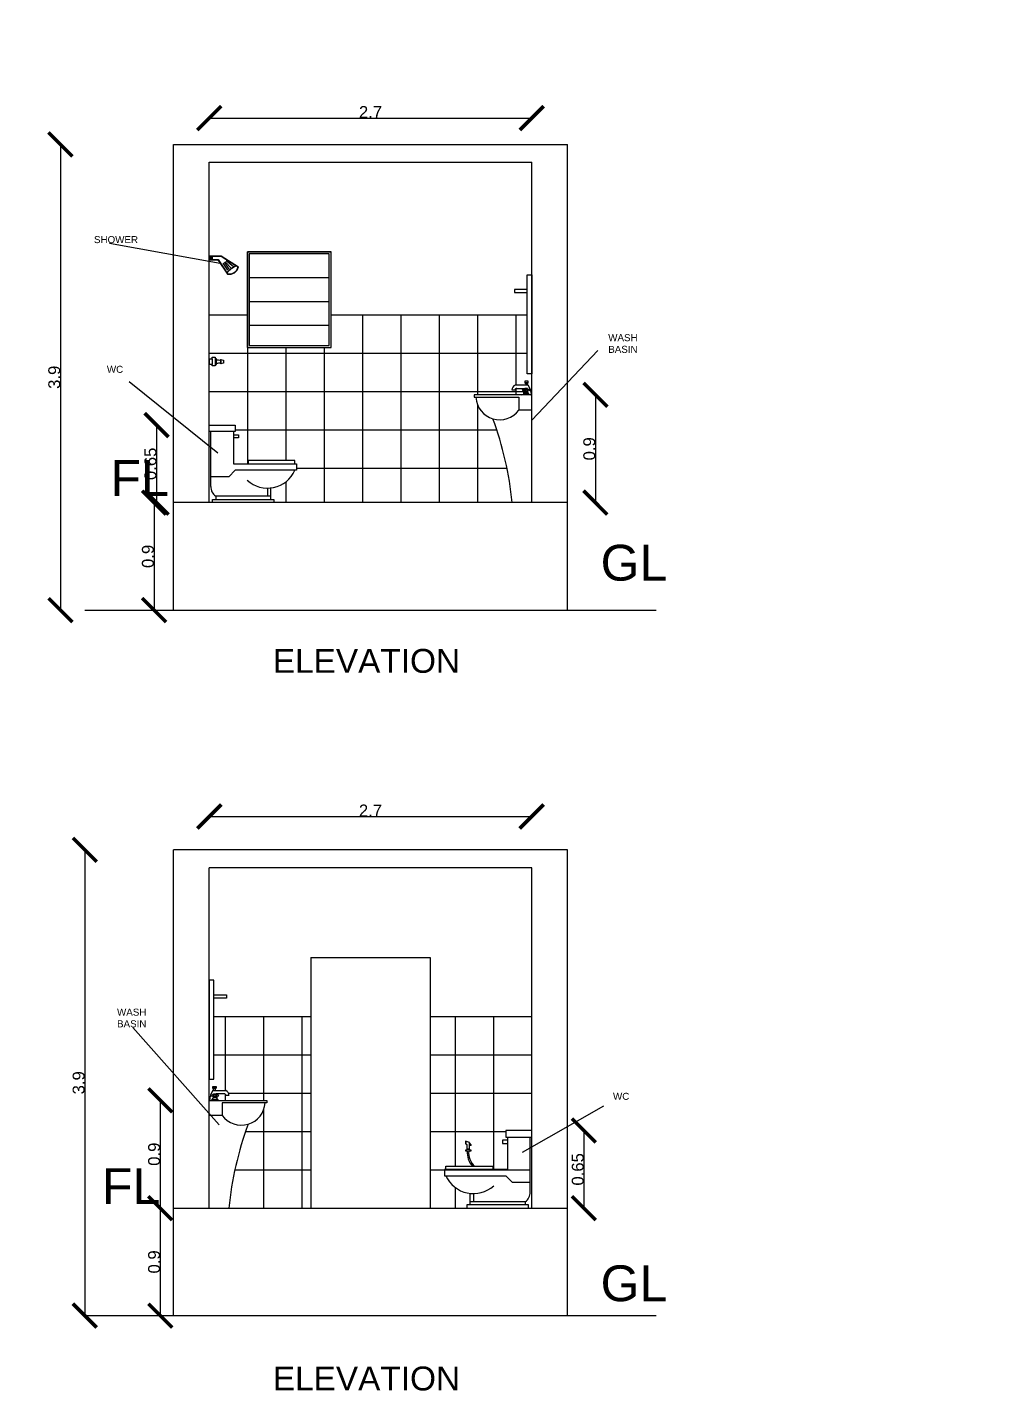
# Model space of a CAD drawing. Header units: metres. Extents: x 3586 to 7307, y 3108 to 6437.
# Drawn here: x 4036.08 to 4044.26, y 3229.84 to 3241.26 of the extents above; entities that cross this region are included whole.
import ezdxf

# ---------------------------------------------------------------- set-up
doc = ezdxf.new("R2010")
doc.units = ezdxf.units.M
doc.linetypes.add('DASHED', pattern=[0.75, 0.5, -0.25])
doc.layers.add('FURNITURE', color=40, linetype='Continuous')
doc.layers.add('section line', color=20, linetype='DASHED')
doc.styles.get("Standard").update_dxf_attribs({"font": 'arial.ttf'})
doc.dimstyles.new('ISO-25', dxfattribs={"dimtxt": 0.1, "dimasz": 0.2, "dimexe": 0, "dimexo": 1, "dimgap": 0, "dimtad": 1, "dimdsep": 46, "dimtxsty": 'Standard', "dimblk": 'ARCHTICK', "dimcen": 0, "dimadec": 0, "dimazin": 0, "dimtfac": 1, "dimtmove": 0, "dimatfit": 3, "dimldrblk": 'ARCHTICK', "dimfxl": 1, "dimfxlon": 1, "dimarcsym": 0})

# ---------------------------------------------------------------- blocks, each defined once
blk = doc.blocks.new('_ArchTick')
at = {"color": 0, "linetype": 'ByBlock', "const_width": 0.15}
blk.add_lwpolyline([(-0.5, -0.5), (0.5, 0.5)], dxfattribs=at)
blk = doc.blocks.new('*D544')
at = {"color": 0, "lineweight": -2, "transparency": 16777216}
blk.add_line((4036.361, 3240.281), (4036.361, 3236.381), dxfattribs=at)
at = {"layer": 'Defpoints', "color": 0, "transparency": 16777216}
for p in [(4037.308, 3240.281), (4036.361, 3236.381), (4037.308, 3236.381)]:
    blk.add_point(p, dxfattribs=at)
at = {"color": 0, "lineweight": -2, "transparency": 16777216, "xscale": 0.2, "yscale": 0.2, "zscale": 0.2}
for p, rotation in [((4036.361, 3240.281), 90), ((4036.361, 3236.381), 270)]:
    blk.add_blockref('_ArchTick', p, dxfattribs=dict(at, rotation=rotation))
at = {"color": 0, "transparency": 16777216, "insert": (4036.31, 3238.331), "char_height": 0.1, "attachment_point": 5, "rotation": 90}
blk.add_mtext('3.9', dxfattribs=at)
blk = doc.blocks.new('*D546')
at = {"color": 0, "lineweight": -2, "transparency": 16777216}
blk.add_line((4036.565, 3234.373), (4036.565, 3230.473), dxfattribs=at)
at = {"layer": 'Defpoints', "color": 0, "transparency": 16777216}
for p in [(4037.308, 3234.373), (4036.565, 3230.473), (4037.308, 3230.473)]:
    blk.add_point(p, dxfattribs=at)
at = {"color": 0, "lineweight": -2, "transparency": 16777216, "xscale": 0.2, "yscale": 0.2, "zscale": 0.2}
for p, rotation in [((4036.565, 3234.373), 90), ((4036.565, 3230.473), 270)]:
    blk.add_blockref('_ArchTick', p, dxfattribs=dict(at, rotation=rotation))
at = {"color": 0, "transparency": 16777216, "insert": (4036.514, 3232.423), "char_height": 0.1, "attachment_point": 5, "rotation": 90}
blk.add_mtext('3.9', dxfattribs=at)
blk = doc.blocks.new('*D551')
at = {"color": 0, "lineweight": -2, "transparency": 16777216}
blk.add_line((4037.145, 3237.281), (4037.145, 3236.381), dxfattribs=at)
at = {"layer": 'Defpoints', "color": 0, "transparency": 16777216}
for p in [(4037.308, 3237.281), (4037.145, 3236.381), (4037.308, 3236.381)]:
    blk.add_point(p, dxfattribs=at)
at = {"color": 0, "lineweight": -2, "transparency": 16777216, "xscale": 0.2, "yscale": 0.2, "zscale": 0.2}
for p, rotation in [((4037.145, 3237.281), 90), ((4037.145, 3236.381), 270)]:
    blk.add_blockref('_ArchTick', p, dxfattribs=dict(at, rotation=rotation))
at = {"color": 0, "transparency": 16777216, "insert": (4037.094, 3236.831), "char_height": 0.1, "attachment_point": 5, "rotation": 90}
blk.add_mtext('0.9', dxfattribs=at)
blk = doc.blocks.new('*D552')
at = {"color": 0, "lineweight": -2, "transparency": 16777216}
blk.add_line((4037.197, 3231.373), (4037.197, 3230.473), dxfattribs=at)
at = {"layer": 'Defpoints', "color": 0, "transparency": 16777216}
for p in [(4037.308, 3231.373), (4037.197, 3230.473), (4037.308, 3230.473)]:
    blk.add_point(p, dxfattribs=at)
at = {"color": 0, "lineweight": -2, "transparency": 16777216, "xscale": 0.2, "yscale": 0.2, "zscale": 0.2}
for p, rotation in [((4037.197, 3231.373), 90), ((4037.197, 3230.473), 270)]:
    blk.add_blockref('_ArchTick', p, dxfattribs=dict(at, rotation=rotation))
at = {"color": 0, "transparency": 16777216, "insert": (4037.146, 3230.923), "char_height": 0.1, "attachment_point": 5, "rotation": 90}
blk.add_mtext('0.9', dxfattribs=at)
blk = doc.blocks.new('*D557')
at = {"color": 0, "lineweight": -2, "transparency": 16777216}
blk.add_line((4037.608, 3240.501), (4040.308, 3240.501), dxfattribs=at)
at = {"layer": 'Defpoints', "color": 0, "transparency": 16777216}
for p in [(4040.308, 3240.501), (4037.608, 3240.131), (4040.308, 3240.131)]:
    blk.add_point(p, dxfattribs=at)
at = {"color": 0, "lineweight": -2, "transparency": 16777216, "xscale": 0.2, "yscale": 0.2, "zscale": 0.2, "rotation": 180}
blk.add_blockref('_ArchTick', (4037.608, 3240.501), dxfattribs=at)
at = {"color": 0, "lineweight": -2, "transparency": 16777216, "xscale": 0.2, "yscale": 0.2, "zscale": 0.2}
blk.add_blockref('_ArchTick', (4040.308, 3240.501), dxfattribs=at)
at = {"color": 0, "transparency": 16777216, "insert": (4038.958, 3240.552), "char_height": 0.1, "attachment_point": 5}
blk.add_mtext('2.7', dxfattribs=at)
blk = doc.blocks.new('*D558')
at = {"color": 0, "lineweight": -2, "transparency": 16777216}
blk.add_line((4037.608, 3234.653), (4040.308, 3234.653), dxfattribs=at)
at = {"layer": 'Defpoints', "color": 0, "transparency": 16777216}
for p in [(4040.308, 3234.653), (4037.608, 3234.223), (4040.308, 3234.223)]:
    blk.add_point(p, dxfattribs=at)
at = {"color": 0, "lineweight": -2, "transparency": 16777216, "xscale": 0.2, "yscale": 0.2, "zscale": 0.2, "rotation": 180}
blk.add_blockref('_ArchTick', (4037.608, 3234.653), dxfattribs=at)
at = {"color": 0, "lineweight": -2, "transparency": 16777216, "xscale": 0.2, "yscale": 0.2, "zscale": 0.2}
blk.add_blockref('_ArchTick', (4040.308, 3234.653), dxfattribs=at)
at = {"color": 0, "transparency": 16777216, "insert": (4038.958, 3234.703), "char_height": 0.1, "attachment_point": 5}
blk.add_mtext('2.7', dxfattribs=at)
blk = doc.blocks.new('*D568')
at = {"color": 0, "lineweight": -2, "transparency": 16777216}
for p, q in [((4079.816, 3238.554), (4079.816, 3237.854)), ((4032.208, 3238.201), (4032.208, 3237.281))]:
    blk.add_line(p, q, dxfattribs=at)
at = {"layer": 'Defpoints', "color": 0, "transparency": 16777216}
for p in [(4079.542, 3238.554), (4031.304, 3238.201), (4079.542, 3237.854), (4079.816, 3237.854), (4031.304, 3237.281), (4032.208, 3237.281)]:
    blk.add_point(p, dxfattribs=at)
at = {"color": 0, "lineweight": -2, "transparency": 16777216, "xscale": 0.2, "yscale": 0.2, "zscale": 0.2}
for p, rotation in [((4079.816, 3238.554), 90), ((4032.208, 3238.201), 90), ((4079.816, 3237.854), 270), ((4032.208, 3237.281), 270)]:
    blk.add_blockref('_ArchTick', p, dxfattribs=dict(at, rotation=rotation))
at = {"color": 0, "transparency": 16777216, "char_height": 0.1, "attachment_point": 5, "rotation": 90}
for s, insert in [('0.7', (4079.765, 3238.204)), ('0.92', (4032.157, 3237.741))]:
    blk.add_mtext(s, dxfattribs=dict(at, insert=insert))
blk = doc.blocks.new('*D569')
at = {"color": 0, "lineweight": -2, "transparency": 16777216}
for p, q in [((4078.242, 3238.208), (4079.242, 3238.208)), ((4037.166, 3237.931), (4037.166, 3237.281))]:
    blk.add_line(p, q, dxfattribs=at)
at = {"layer": 'Defpoints', "color": 0, "transparency": 16777216}
for p in [(4078.242, 3238.153), (4079.242, 3238.208), (4079.242, 3238.153), (4037.824, 3237.931), (4037.166, 3237.281), (4037.824, 3237.281)]:
    blk.add_point(p, dxfattribs=at)
at = {"color": 0, "lineweight": -2, "transparency": 16777216, "xscale": 0.2, "yscale": 0.2, "zscale": 0.2}
for p, rotation in [((4078.242, 3238.208), 180), ((4037.166, 3237.931), 90), ((4037.166, 3237.281), 270)]:
    blk.add_blockref('_ArchTick', p, dxfattribs=dict(at, rotation=rotation))
blk.add_blockref('_ArchTick', (4079.242, 3238.208), dxfattribs=at)
at = {"color": 0, "transparency": 16777216, "insert": (4078.742, 3238.258), "char_height": 0.1, "attachment_point": 5}
blk.add_mtext('1', dxfattribs=at)
at = {"color": 0, "transparency": 16777216, "insert": (4037.115, 3237.606), "char_height": 0.1, "attachment_point": 5, "rotation": 90}
blk.add_mtext('0.65', dxfattribs=at)
blk = doc.blocks.new('*D570')
at = {"color": 0, "lineweight": -2, "transparency": 16777216}
for p, q in [((4078.242, 3240.947), (4079.242, 3240.947)), ((4040.842, 3238.184), (4040.842, 3237.281))]:
    blk.add_line(p, q, dxfattribs=at)
at = {"layer": 'Defpoints', "color": 0, "transparency": 16777216}
for p in [(4078.242, 3241.037), (4079.242, 3241.037), (4079.242, 3240.947), (4040.308, 3238.184), (4040.308, 3237.281), (4040.842, 3237.281)]:
    blk.add_point(p, dxfattribs=at)
at = {"color": 0, "lineweight": -2, "transparency": 16777216, "xscale": 0.2, "yscale": 0.2, "zscale": 0.2}
for p, rotation in [((4078.242, 3240.947), 180), ((4040.842, 3238.184), 90), ((4040.842, 3237.281), 270)]:
    blk.add_blockref('_ArchTick', p, dxfattribs=dict(at, rotation=rotation))
blk.add_blockref('_ArchTick', (4079.242, 3240.947), dxfattribs=at)
at = {"color": 0, "transparency": 16777216, "insert": (4078.742, 3240.997), "char_height": 0.1, "attachment_point": 5}
blk.add_mtext('1', dxfattribs=at)
at = {"color": 0, "transparency": 16777216, "insert": (4040.791, 3237.732), "char_height": 0.1, "attachment_point": 5, "rotation": 90}
blk.add_mtext('0.9', dxfattribs=at)
blk = doc.blocks.new('*D571')
at = {"color": 0, "lineweight": -2, "transparency": 16777216}
for p, q in [((4076.742, 3238.852), (4077.042, 3238.852)), ((4040.745, 3232.023), (4040.745, 3231.373))]:
    blk.add_line(p, q, dxfattribs=at)
at = {"layer": 'Defpoints', "color": 0, "transparency": 16777216}
for p in [(4077.042, 3238.852), (4076.742, 3238.729), (4077.042, 3238.729), (4040.308, 3232.023), (4040.308, 3231.373), (4040.745, 3231.373)]:
    blk.add_point(p, dxfattribs=at)
at = {"color": 0, "lineweight": -2, "transparency": 16777216, "xscale": 0.2, "yscale": 0.2, "zscale": 0.2}
for p, rotation in [((4076.742, 3238.852), 180), ((4040.745, 3232.023), 90), ((4040.745, 3231.373), 270)]:
    blk.add_blockref('_ArchTick', p, dxfattribs=dict(at, rotation=rotation))
blk.add_blockref('_ArchTick', (4077.042, 3238.852), dxfattribs=at)
at = {"color": 0, "transparency": 16777216, "insert": (4076.892, 3238.903), "char_height": 0.1, "attachment_point": 5}
blk.add_mtext('0.3', dxfattribs=at)
at = {"color": 0, "transparency": 16777216, "insert": (4040.694, 3231.698), "char_height": 0.1, "attachment_point": 5, "rotation": 90}
blk.add_mtext('0.65', dxfattribs=at)
blk = doc.blocks.new('*D572')
at = {"color": 0, "lineweight": -2, "transparency": 16777216}
for p, q in [((4076.742, 3240.408), (4077.042, 3240.408)), ((4037.197, 3232.276), (4037.197, 3231.373))]:
    blk.add_line(p, q, dxfattribs=at)
at = {"layer": 'Defpoints', "color": 0, "transparency": 16777216}
for p in [(4076.742, 3240.516), (4077.042, 3240.516), (4077.042, 3240.408), (4037.608, 3232.276), (4037.197, 3231.373), (4037.608, 3231.373)]:
    blk.add_point(p, dxfattribs=at)
at = {"color": 0, "lineweight": -2, "transparency": 16777216, "xscale": 0.2, "yscale": 0.2, "zscale": 0.2}
for p, rotation in [((4076.742, 3240.408), 180), ((4037.197, 3232.276), 90), ((4037.197, 3231.373), 270)]:
    blk.add_blockref('_ArchTick', p, dxfattribs=dict(at, rotation=rotation))
blk.add_blockref('_ArchTick', (4077.042, 3240.408), dxfattribs=at)
at = {"color": 0, "transparency": 16777216, "insert": (4076.892, 3240.459), "char_height": 0.1, "attachment_point": 5}
blk.add_mtext('0.3', dxfattribs=at)
at = {"color": 0, "transparency": 16777216, "insert": (4037.146, 3231.825), "char_height": 0.1, "attachment_point": 5, "rotation": 90}
blk.add_mtext('0.9', dxfattribs=at)
blk = doc.blocks.new('*D573')
at = {"color": 0, "lineweight": -2, "transparency": 16777216}
for p, q in [((4078.242, 3246.592), (4079.242, 3246.592)), ((4032.242, 3233.527), (4032.45, 3233.527)), ((4032.45, 3233.527), (4032.45, 3231.358)), ((4032.242, 3231.358), (4032.45, 3231.358))]:
    blk.add_line(p, q, dxfattribs=at)
at = {"layer": 'Defpoints', "color": 0, "transparency": 16777216}
for p in [(4078.242, 3246.595), (4079.242, 3246.595), (4079.242, 3246.592), (4031.242, 3233.527), (4031.242, 3231.358), (4032.45, 3231.358)]:
    blk.add_point(p, dxfattribs=at)
at = {"color": 0, "lineweight": -2, "transparency": 16777216, "xscale": 0.2, "yscale": 0.2, "zscale": 0.2}
for p, rotation in [((4078.242, 3246.592), 180), ((4032.45, 3233.527), 90), ((4032.45, 3231.358), 270)]:
    blk.add_blockref('_ArchTick', p, dxfattribs=dict(at, rotation=rotation))
blk.add_blockref('_ArchTick', (4079.242, 3246.592), dxfattribs=at)
at = {"color": 0, "transparency": 16777216, "insert": (4078.742, 3246.642), "char_height": 0.1, "attachment_point": 5}
blk.add_mtext('1', dxfattribs=at)
at = {"color": 0, "transparency": 16777216, "insert": (4032.4, 3232.443), "char_height": 0.1, "attachment_point": 5, "rotation": 90}
blk.add_mtext('2.17', dxfattribs=at)

msp = doc.modelspace()

# ---------------------------------------------------------------- linework, layer by layer
for p, q in [((4037.308, 3240.281), (4040.608, 3240.281)), ((4037.308, 3236.381), (4037.308, 3240.281)), ((4040.608, 3236.381), (4040.608, 3240.281)), ((4037.608, 3240.131), (4040.308, 3240.131)), ((4037.608, 3237.281), (4037.608, 3240.131)), ((4040.308, 3237.281), (4040.308, 3240.131)), ((4037.699, 3239.285), (4036.773, 3239.452)), ((4037.928, 3239.381), (4038.628, 3239.381)), ((4037.928, 3238.581), (4037.928, 3239.381)), ((4038.628, 3238.581), (4038.628, 3239.381)), ((4037.943, 3239.167), (4038.613, 3239.167)), ((4037.943, 3238.966), (4038.613, 3238.966)), ((4037.608, 3238.853), (4037.928, 3238.853)), ((4038.628, 3238.853), (4040.27, 3238.853)), ((4038.891, 3238.853), (4038.891, 3237.281)), ((4039.212, 3238.853), (4039.212, 3237.281)), ((4039.532, 3238.853), (4039.532, 3237.281)), ((4039.853, 3238.853), (4039.853, 3238.184)), ((4040.174, 3238.853), (4040.174, 3238.265)), ((4037.943, 3238.766), (4038.613, 3238.766)), ((4037.608, 3238.532), (4040.27, 3238.532)), ((4037.608, 3238.486), (4037.608, 3238.438)), ((4037.632, 3238.498), (4037.656, 3238.498)), ((4037.632, 3238.486), (4037.632, 3238.498)), ((4037.656, 3238.498), (4037.656, 3238.426)), ((4037.668, 3238.486), (4037.656, 3238.486)), ((4037.668, 3238.438), (4037.668, 3238.486)), ((4037.928, 3238.581), (4037.928, 3237.606)), ((4038.249, 3238.581), (4038.249, 3237.633)), ((4038.57, 3238.581), (4038.57, 3237.281)), ((4040.308, 3237.971), (4040.862, 3238.555)), ((4037.632, 3238.426), (4037.632, 3238.438)), ((4037.656, 3238.426), (4037.632, 3238.426)), ((4037.656, 3238.438), (4037.668, 3238.438)), ((4037.704, 3238.48), (4037.728, 3238.474)), ((4037.728, 3238.45), (4037.704, 3238.444)), ((4037.728, 3238.474), (4037.728, 3238.45)), ((4036.938, 3238.295), (4037.678, 3237.698)), ((4040.278, 3238.265), (4040.17, 3238.265)), ((4040.278, 3238.299), (4040.251, 3238.299)), ((4040.251, 3238.286), (4040.278, 3238.286)), ((4040.258, 3238.279), (4040.258, 3238.265)), ((4040.272, 3238.265), (4040.272, 3238.279)), ((4037.608, 3238.211), (4040.27, 3238.211)), ((4040.308, 3238.184), (4039.826, 3238.184)), ((4039.826, 3238.184), (4039.826, 3238.163)), ((4039.826, 3238.163), (4040.2, 3238.163)), ((4040.142, 3238.225), (4040.17, 3238.225)), ((4040.174, 3238.236), (4040.174, 3238.184)), ((4040.183, 3238.238), (4040.251, 3238.238)), ((4040.2, 3238.163), (4040.2, 3238.057)), ((4040.299, 3238.184), (4040.224, 3238.184)), ((4040.285, 3238.191), (4040.237, 3238.191)), ((4040.251, 3238.228), (4040.244, 3238.228)), ((4040.251, 3238.221), (4040.244, 3238.221)), ((4040.248, 3238.204), (4040.274, 3238.204)), ((4040.272, 3238.228), (4040.278, 3238.228)), ((4040.272, 3238.221), (4040.278, 3238.221)), ((4040.306, 3238.184), (4040.299, 3238.184)), ((4039.853, 3238.103), (4039.853, 3237.281)), ((4040.2, 3238.057), (4040.308, 3238.057)), ((4037.621, 3237.417), (4037.621, 3237.877)), ((4037.811, 3237.877), (4037.811, 3237.606)), ((4037.811, 3237.85), (4037.851, 3237.85)), ((4037.851, 3237.823), (4037.811, 3237.823)), ((4037.824, 3237.89), (4040.016, 3237.89)), ((4037.851, 3237.85), (4037.851, 3237.823)), ((4037.811, 3237.606), (4038.339, 3237.606)), ((4037.933, 3237.633), (4037.933, 3237.606)), ((4038.325, 3237.633), (4037.933, 3237.633)), ((4038.325, 3237.606), (4038.325, 3237.633)), ((4038.339, 3237.606), (4038.339, 3237.552)), ((4038.339, 3237.569), (4040.101, 3237.569)), ((4037.77, 3237.498), (4037.621, 3237.498)), ((4037.824, 3237.552), (4037.77, 3237.498)), ((4038.339, 3237.552), (4037.824, 3237.552)), ((4038.249, 3237.455), (4038.249, 3237.281)), ((4038.095, 3237.403), (4038.095, 3237.335)), ((4038.122, 3237.335), (4038.122, 3237.404)), ((4040.608, 3237.281), (4037.308, 3237.281)), ((4037.662, 3237.335), (4037.662, 3237.308)), ((4038.122, 3237.335), (4037.662, 3237.335)), ((4038.122, 3237.308), (4038.122, 3237.335)), ((4036.565, 3236.381), (4041.35, 3236.381)), ((4040.608, 3234.373), (4037.308, 3234.373)), ((4037.308, 3230.473), (4037.308, 3234.373)), ((4040.608, 3230.473), (4040.608, 3234.373)), ((4040.308, 3234.223), (4037.608, 3234.223)), ((4037.608, 3231.373), (4037.608, 3234.223)), ((4040.308, 3231.373), (4040.308, 3234.223)), ((4038.458, 3233.473), (4039.458, 3233.473)), ((4038.458, 3233.473), (4038.458, 3231.373)), ((4039.458, 3233.473), (4039.458, 3231.373)), ((4037.645, 3232.977), (4038.458, 3232.977)), ((4037.741, 3232.977), (4037.741, 3232.358)), ((4038.062, 3232.977), (4038.062, 3232.276)), ((4038.383, 3232.977), (4038.383, 3231.373)), ((4039.458, 3232.977), (4040.308, 3232.977)), ((4039.666, 3232.977), (4039.666, 3231.725)), ((4039.987, 3232.977), (4039.987, 3231.698)), ((4036.966, 3232.885), (4037.69, 3232.07)), ((4037.645, 3232.657), (4038.458, 3232.657)), ((4039.458, 3232.657), (4040.308, 3232.657)), ((4037.637, 3232.392), (4037.664, 3232.392)), ((4037.664, 3232.378), (4037.637, 3232.378)), ((4037.637, 3232.358), (4037.746, 3232.358)), ((4037.644, 3232.32), (4037.637, 3232.32)), ((4037.644, 3232.358), (4037.644, 3232.371)), ((4037.657, 3232.371), (4037.657, 3232.358)), ((4037.732, 3232.33), (4037.664, 3232.33)), ((4037.664, 3232.32), (4037.671, 3232.32)), ((4037.741, 3232.329), (4037.741, 3232.276)), ((4037.773, 3232.317), (4037.746, 3232.317)), ((4037.768, 3232.336), (4038.458, 3232.336)), ((4039.458, 3232.336), (4040.308, 3232.336)), ((4037.608, 3232.276), (4038.089, 3232.276)), ((4037.61, 3232.276), (4037.616, 3232.276)), ((4037.616, 3232.276), (4037.691, 3232.276)), ((4037.63, 3232.283), (4037.678, 3232.283)), ((4037.644, 3232.313), (4037.637, 3232.313)), ((4037.667, 3232.296), (4037.641, 3232.296)), ((4037.664, 3232.313), (4037.671, 3232.313)), ((4038.089, 3232.256), (4037.715, 3232.256)), ((4037.715, 3232.256), (4037.715, 3232.149)), ((4038.089, 3232.276), (4038.089, 3232.256)), ((4040.232, 3231.842), (4040.913, 3232.229)), ((4037.715, 3232.149), (4037.608, 3232.149)), ((4038.062, 3232.196), (4038.062, 3231.373)), ((4037.911, 3232.015), (4038.458, 3232.015)), ((4039.458, 3232.015), (4040.091, 3232.015)), ((4039.788, 3231.923), (4039.753, 3231.935)), ((4039.753, 3231.935), (4039.753, 3231.911)), ((4039.753, 3231.911), (4039.765, 3231.905)), ((4039.759, 3231.908), (4039.759, 3231.933)), ((4039.765, 3231.905), (4039.765, 3231.87)), ((4039.765, 3231.87), (4039.788, 3231.87)), ((4039.771, 3231.864), (4039.771, 3231.87)), ((4039.782, 3231.87), (4039.782, 3231.864)), ((4039.788, 3231.87), (4039.788, 3231.923)), ((4039.788, 3231.917), (4039.8, 3231.899)), ((4039.794, 3231.899), (4039.788, 3231.905)), ((4039.8, 3231.899), (4039.794, 3231.899)), ((4040.064, 3231.942), (4040.064, 3231.915)), ((4040.105, 3231.942), (4040.064, 3231.942)), ((4040.064, 3231.915), (4040.105, 3231.915)), ((4040.105, 3231.969), (4040.105, 3231.698)), ((4040.294, 3231.509), (4040.294, 3231.969)), ((4037.821, 3231.694), (4038.458, 3231.694)), ((4039.458, 3231.694), (4040.294, 3231.694)), ((4039.577, 3231.698), (4039.577, 3231.644)), ((4040.105, 3231.698), (4039.577, 3231.698)), ((4039.577, 3231.644), (4040.091, 3231.644)), ((4039.59, 3231.698), (4039.59, 3231.725)), ((4039.59, 3231.725), (4039.983, 3231.725)), ((4039.983, 3231.725), (4039.983, 3231.698)), ((4040.091, 3231.644), (4040.145, 3231.59)), ((4039.666, 3231.548), (4039.666, 3231.373)), ((4040.145, 3231.59), (4040.294, 3231.59)), ((4039.793, 3231.428), (4039.793, 3231.496)), ((4039.793, 3231.401), (4039.793, 3231.428)), ((4039.793, 3231.428), (4040.253, 3231.428)), ((4039.82, 3231.495), (4039.82, 3231.428)), ((4040.253, 3231.428), (4040.253, 3231.401)), ((4037.308, 3231.373), (4040.608, 3231.373)), ((4036.565, 3230.473), (4041.35, 3230.473))]:
    msp.add_line(p, q)
for points in [[(4037.928, 3238.581), (4038.628, 3238.581), (4038.628, 3239.381), (4037.928, 3239.381)], [(4037.943, 3238.596), (4038.613, 3238.596), (4038.613, 3239.366), (4037.943, 3239.366)], [(4040.308, 3238.36), (4040.27, 3238.36), (4040.27, 3239.19), (4040.308, 3239.19)], [(4040.27, 3239.067), (4040.163, 3239.067), (4040.163, 3239.041), (4040.27, 3239.041)], [(4037.608, 3238.486), (4037.632, 3238.486), (4037.632, 3238.438), (4037.608, 3238.438)], [(4040.272, 3238.211), (4040.272, 3238.238), (4040.251, 3238.238), (4040.251, 3238.211)], [(4037.608, 3237.877), (4037.608, 3237.931), (4037.824, 3237.931), (4037.824, 3237.877)], [(4037.635, 3237.281), (4037.635, 3237.308), (4038.149, 3237.308), (4038.149, 3237.281)], [(4037.608, 3232.452), (4037.645, 3232.452), (4037.645, 3233.283), (4037.608, 3233.283)], [(4037.645, 3233.16), (4037.752, 3233.16), (4037.752, 3233.133), (4037.645, 3233.133)], [(4037.644, 3232.303), (4037.644, 3232.33), (4037.664, 3232.33), (4037.664, 3232.303)], [(4040.308, 3231.969), (4040.308, 3232.023), (4040.091, 3232.023), (4040.091, 3231.969)], [(4039.753, 3231.852), (4039.8, 3231.852), (4039.8, 3231.858), (4039.794, 3231.858), (4039.788, 3231.864), (4039.765, 3231.864), (4039.759, 3231.858), (4039.753, 3231.858)], [(4040.281, 3231.373), (4040.281, 3231.401), (4039.766, 3231.401), (4039.766, 3231.373)]]:
    msp.add_lwpolyline(points, close=True)
for points in [[(4040.251, 3238.299), (4040.251, 3238.286)], [(4040.258, 3238.279), (4040.272, 3238.279)], [(4040.278, 3238.286), (4040.278, 3238.299)], [(4037.637, 3232.378), (4037.637, 3232.392)], [(4037.657, 3232.371), (4037.644, 3232.371)], [(4037.664, 3232.392), (4037.664, 3232.378)]]:
    msp.add_lwpolyline(points)
for centre in [(4040.238, 3238.225), (4040.261, 3238.225), (4040.285, 3238.225), (4037.63, 3232.317), (4037.654, 3232.317), (4037.678, 3232.317)]:
    msp.add_circle(centre, 0.0076)
for centre, radius, start, end in [((4037.793, 3239.575), 1.104, 263.5106, 265.3666), ((4037.793, 3237.349), 1.104, 94.6412, 96.4894), ((4037.841, 3238.462), 0.139, 172.4348, 187.3001), ((4037.65, 3238.462), 0.0567, 341.603, 18.397), ((4040.188, 3238.224), 0.0454, 113.6026, 179.0172), ((4040.258, 3238.286), 0.0066, 178.2224, 271.7776), ((4040.272, 3238.286), 0.0066, 268.2224, 1.7776), ((4040.167, 3238.183), 0.138, 0.3166, 36.5533), ((4040.04, 3238.175), 0.2, 183.4105, 323.6577), ((4040.181, 3238.227), 0.0113, 77.0192, 192.9808), ((4040.214, 3238.221), 0.0387, 285.2551, 344.7449), ((4040.329, 3238.176), 0.092, 150.5126, 170.2905), ((4040.309, 3238.221), 0.0387, 195.2551, 254.7449), ((4037.293, 3236.995), 2.866, 5.7308, 20.1818), ((4038.095, 3237.655), 0.252, 227.7453, 335.9381), ((4037.709, 3237.41), 0.0883, 175.6013, 237.5288), ((4037.748, 3232.275), 0.138, 143.4467, 179.6834), ((4037.643, 3232.378), 0.0066, 178.2224, 271.7776), ((4037.657, 3232.378), 0.0066, 268.2224, 1.7776), ((4037.734, 3232.319), 0.0113, 347.0192, 102.9808), ((4037.727, 3232.316), 0.0454, 0.9828, 66.3974), ((4037.606, 3232.313), 0.0387, 285.2551, 344.7449), ((4037.701, 3232.313), 0.0387, 195.2551, 254.7449), ((4037.586, 3232.268), 0.092, 9.7095, 29.4874), ((4037.876, 3232.268), 0.2, 216.3423, 356.5895), ((4040.623, 3231.087), 2.866, 159.8182, 174.2692), ((4039.926, 3231.835), 0.158, 174.0033, 224.0301), ((4039.926, 3231.835), 0.146, 173.486, 229.0035), ((4039.82, 3231.747), 0.252, 204.0619, 312.2547), ((4040.206, 3231.502), 0.0883, 302.4712, 4.3987)]:
    msp.add_arc(centre, radius, start, end)
at = {"layer": 'FURNITURE'}
for p, q in [((4037.608, 3239.347), (4037.708, 3239.347)), ((4037.608, 3239.347), (4037.608, 3239.315)), ((4037.608, 3239.315), (4037.679, 3239.315)), ((4037.61, 3239.347), (4037.61, 3239.315)), ((4037.614, 3239.347), (4037.614, 3239.315)), ((4037.618, 3239.347), (4037.618, 3239.315)), ((4037.623, 3239.347), (4037.623, 3239.315)), ((4037.627, 3239.347), (4037.627, 3239.315)), ((4037.631, 3239.347), (4037.631, 3239.315)), ((4037.631, 3239.345), (4037.707, 3239.345)), ((4037.631, 3239.317), (4037.681, 3239.317)), ((4037.679, 3239.315), (4037.759, 3239.195)), ((4037.681, 3239.317), (4037.761, 3239.197)), ((4037.707, 3239.345), (4037.834, 3239.265)), ((4037.708, 3239.347), (4037.852, 3239.256)), ((4037.72, 3239.287), (4037.759, 3239.227)), ((4037.733, 3239.294), (4037.772, 3239.236)), ((4037.791, 3239.246), (4037.742, 3239.298)), ((4037.81, 3239.257), (4037.75, 3239.305)), ((4037.836, 3239.263), (4037.849, 3239.255))]:
    msp.add_line(p, q, dxfattribs=at)
at = {"layer": 'FURNITURE', "const_width": 0.000203}
for points in [[(4037.76, 3239.202, -1), (4037.758, 3239.202, -1)], [(4037.766, 3239.197, -1), (4037.764, 3239.197, -1)], [(4037.769, 3239.212, -1), (4037.767, 3239.212, -1)], [(4037.78, 3239.199, -1), (4037.779, 3239.199, -1)], [(4037.781, 3239.213, -1), (4037.78, 3239.213, -1)], [(4037.785, 3239.226, -1), (4037.783, 3239.226, -1)], [(4037.796, 3239.218, -1), (4037.794, 3239.218, -1)], [(4037.797, 3239.209, -1), (4037.795, 3239.209, -1)], [(4037.801, 3239.235, -1), (4037.799, 3239.235, -1)], [(4037.802, 3239.201, -1), (4037.8, 3239.201, -1)], [(4037.808, 3239.224, -1), (4037.806, 3239.224, -1)], [(4037.81, 3239.245, -1), (4037.808, 3239.245, -1)], [(4037.818, 3239.214, -1), (4037.816, 3239.214, -1)], [(4037.818, 3239.229, -1), (4037.817, 3239.229, -1)], [(4037.821, 3239.251, -1), (4037.819, 3239.251, -1)], [(4037.824, 3239.24, -1), (4037.822, 3239.24, -1)], [(4037.828, 3239.221, -1), (4037.826, 3239.221, -1)], [(4037.836, 3239.258, -1), (4037.834, 3239.258, -1)], [(4037.836, 3239.248, -1), (4037.834, 3239.248, -1)], [(4037.836, 3239.229, -1), (4037.835, 3239.229, -1)], [(4037.843, 3239.237, -1), (4037.841, 3239.237, -1)], [(4037.843, 3239.237, -1), (4037.841, 3239.237, -1)], [(4037.846, 3239.253, -1), (4037.844, 3239.253, -1)], [(4037.846, 3239.253, -1), (4037.844, 3239.253, -1)]]:
    msp.add_lwpolyline(points, format="xyb", close=True, dxfattribs=at)
at = {"layer": 'FURNITURE'}
for centre, radius, start, end in [((4037.914, 3239.068), 0.212, 112.2146, 139.1152), ((4037.914, 3239.068), 0.21, 111.7936, 139.278), ((4037.775, 3239.272), 0.0783, 258.6357, 348.6616), ((4037.775, 3239.272), 0.0761, 259.3065, 347.545)]:
    msp.add_arc(centre, radius, start, end, dxfattribs=at)

# ---------------------------------------------------------------- texts
at = {"attachment_point": 1}
for s, width, gutter_width, insert, char_height in [('SHOWER', 0.13149, 2.445, (4036.642, 3239.513), 0.0587), ('WASH BASIN', 0.13149, 2.445, (4040.949, 3238.692), 0.0587), ('WC', 0.13149, 2.445, (4036.75, 3238.427), 0.0587), ('FL', 0.52799, 12.5, (4036.78, 3237.638), 0.3), ('GL', 0.52799, 12.5, (4040.885, 3236.928), 0.3), ('WASH BASIN', 0.13149, 2.445, (4036.835, 3233.044), 0.0587), ('WC', 0.13149, 2.445, (4040.989, 3232.339), 0.0587), ('FL', 0.52799, 12.5, (4036.708, 3231.708), 0.3), ('GL', 0.52799, 12.5, (4040.885, 3230.894), 0.3)]:
    msp.add_mtext_dynamic_manual_height_columns(s, width=width, gutter_width=gutter_width, heights=[0], dxfattribs=dict(at, insert=insert, char_height=char_height))
at = {"layer": 'section line', "char_height": 0.2, "attachment_point": 1}
for insert in [(4038.14, 3236.056), (4038.14, 3230.047)]:
    msp.add_mtext_dynamic_manual_height_columns('ELEVATION', width=1.73836, gutter_width=12.5, heights=[0], dxfattribs=dict(at, insert=insert))

# ---------------------------------------------------------------- dimensions: what is measured, and where the dimension line sits
for base, p1, p2, picture, middle in [((4079.242, 3246.592), (4078.242, 3246.595), (4079.242, 3246.595), '*D573', (4078.742, 3246.642)), ((4079.242, 3240.947), (4078.242, 3241.037), (4079.242, 3241.037), '*D570', (4078.742, 3240.997)), ((4040.308, 3240.501), (4037.608, 3240.131), (4040.308, 3240.131), '*D557', (4038.958, 3240.552)), ((4077.042, 3240.408), (4076.742, 3240.516), (4077.042, 3240.516), '*D572', (4076.892, 3240.459)), ((4077.042, 3238.852), (4076.742, 3238.729), (4077.042, 3238.729), '*D571', (4076.892, 3238.903)), ((4079.242, 3238.208), (4078.242, 3238.153), (4079.242, 3238.153), '*D569', (4078.742, 3238.258)), ((4040.308, 3234.653), (4037.608, 3234.223), (4040.308, 3234.223), '*D558', (4038.958, 3234.703))]:
    dim = msp.add_linear_dim(base=base, p1=p1, p2=p2, dimstyle='ISO-25')
    dim.commit()
    dim.dimension.update_dxf_attribs({"geometry": picture, "text_midpoint": middle})
for base, p1, p2, picture, middle in [((4032.45, 3231.358), (4031.242, 3233.527), (4031.242, 3231.358), '*D573', (4032.4, 3232.443)), ((4040.842, 3237.281), (4040.308, 3238.184), (4040.308, 3237.281), '*D570', (4040.791, 3237.732)), ((4037.197, 3231.373), (4037.608, 3232.276), (4037.608, 3231.373), '*D572', (4037.146, 3231.825)), ((4036.361, 3236.381), (4037.308, 3240.281), (4037.308, 3236.381), '*D544', (4036.31, 3238.331)), ((4079.816, 3237.854), (4079.542, 3238.554), (4079.542, 3237.854), '*D568', (4079.765, 3238.204)), ((4032.208, 3237.281), (4031.304, 3238.201), (4031.304, 3237.281), '*D568', (4032.157, 3237.741)), ((4037.166, 3237.281), (4037.824, 3237.931), (4037.824, 3237.281), '*D569', (4037.115, 3237.606)), ((4037.145, 3236.381), (4037.308, 3237.281), (4037.308, 3236.381), '*D551', (4037.094, 3236.831)), ((4036.565, 3230.473), (4037.308, 3234.373), (4037.308, 3230.473), '*D546', (4036.514, 3232.423)), ((4037.197, 3230.473), (4037.308, 3231.373), (4037.308, 3230.473), '*D552', (4037.146, 3230.923))]:
    dim = msp.add_linear_dim(base=base, p1=p1, p2=p2, angle=90, dimstyle='ISO-25')
    dim.commit()
    dim.dimension.update_dxf_attribs({"geometry": picture, "text_midpoint": middle})
dim = msp.add_aligned_dim(p1=(4040.308, 3232.023), p2=(4040.308, 3231.373), distance=0.437, dimstyle='ISO-25')
dim.commit()
dim.dimension.update_dxf_attribs({"geometry": '*D571', "text_midpoint": (4040.694, 3231.698)})

doc.saveas('drawing.dxf')
